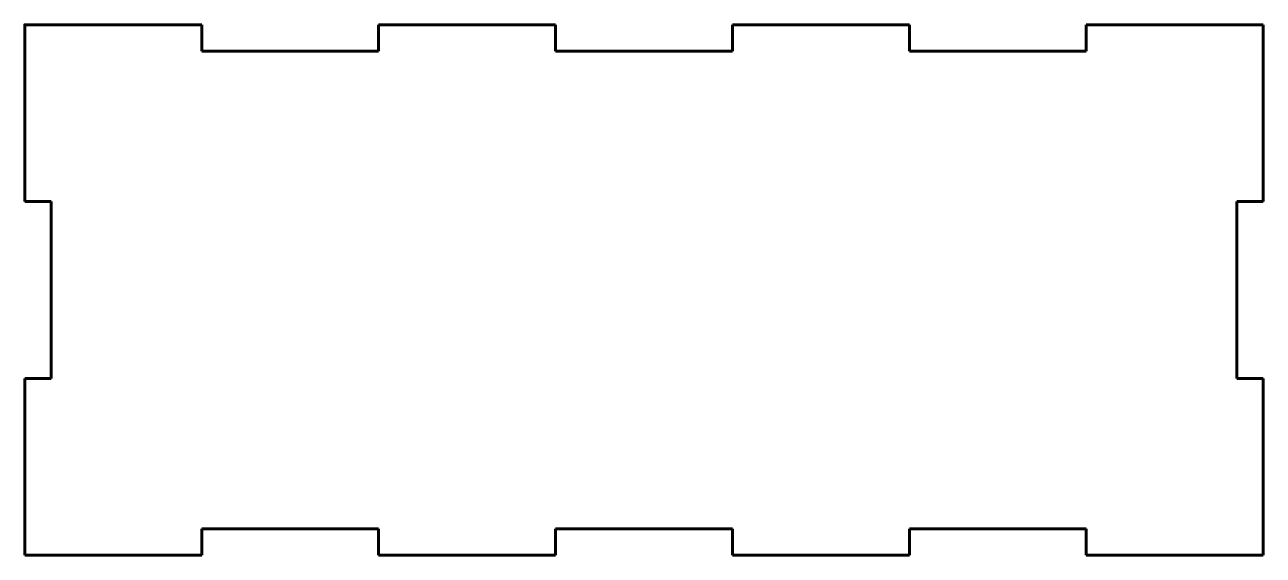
# Model space of a CAD drawing. Header units: millimetres. Extents: x -50 to 90, y -30 to 30.
import ezdxf

# ---------------------------------------------------------------- set-up
doc = ezdxf.new("R2010")
doc.units = ezdxf.units.MM
doc.linetypes.add('K5LT_BASIC', pattern=[0])

msp = doc.modelspace()

# ---------------------------------------------------------------- linework, layer by layer
at = {"color": 143, "linetype": 'K5LT_BASIC', "lineweight": 60, "true_color": 0x33acca}
for p, q in [((-30, 30), (-30, 30)), ((-30, 30), (-30, 27)), ((-10, 27), (-10, 30)), ((10, 30), (10, 27)), ((30, 27), (30, 30)), ((30, 30), (50, 30)), ((50, 30), (50, 27)), ((70, 27), (70, 30)), ((70, 30), (90, 30)), ((90, 30), (90, 10)), ((-30, 27), (-10, 27)), ((10, 27), (30, 27)), ((50, 27), (70, 27)), ((-47, 10), (-50, 10)), ((-47, -10), (-47, 10)), ((90, 10), (87, 10)), ((87, 10), (87, -10)), ((-50, -10), (-50, -30)), ((-50, -10), (-47, -10)), ((87, -10), (90, -10)), ((90, -10), (90, -30)), ((-10, -27), (-30, -27)), ((-30, -27), (-30, -30)), ((-10, -30), (-10, -27)), ((30, -27), (10, -27)), ((10, -27), (10, -30)), ((30, -30), (30, -27)), ((70, -27), (50, -27)), ((50, -27), (50, -30)), ((70, -30), (70, -27)), ((-10, -30), (10, -30)), ((50, -30), (30, -30)), ((90, -30), (70, -30))]:
    msp.add_line(p, q, dxfattribs=at)
for points in [[(-30, 30), (-50, 30), (-50, 10)], [(10, 30), (-10, 30)], [(-50, -30), (-30, -30)]]:
    msp.add_lwpolyline(points, dxfattribs=at)

doc.saveas('drawing.dxf')
